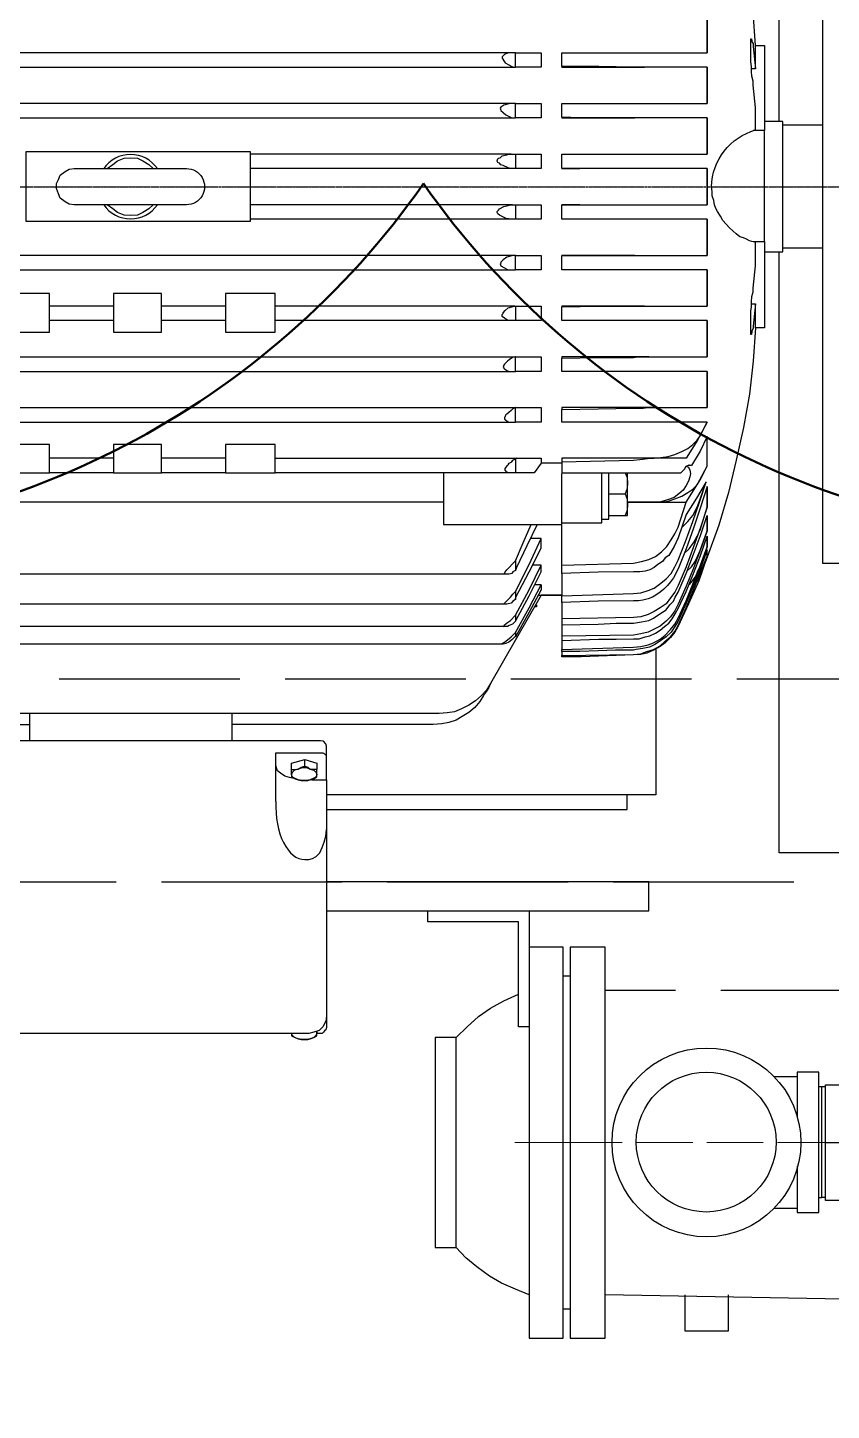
# Model space of a CAD drawing. Header units: millimetres. Extents: x -300 to 383236, y -195106 to -144646.
# Drawn here: x 24392 to 24744, y -175666 to -175060 of the extents above; entities that cross this region are included whole.
import ezdxf

# ---------------------------------------------------------------- set-up
doc = ezdxf.new("R2010")
doc.units = ezdxf.units.MM
doc.header["$LTSCALE"] = 60
doc.linetypes.add('CENTER2', pattern=[28.575, 19.05, -3.175, 3.175, -3.175])
doc.linetypes.add('PDF_IMPORT', pattern=[1, 0.8, -0.2])
doc.layers.add('C_REV', color=4, linetype='Continuous', lineweight=50)
doc.layers.add('EQUIPMENT', color=253, linetype='Continuous', lineweight=0)
doc.layers.add('CENTER', color=1, linetype='CENTER2')

# ---------------------------------------------------------------- blocks, each defined once
blk = doc.blocks.new('A$C44261593')
h = blk.add_hatch()
h.set_pattern_fill('ANSI31', color=253, scale=100)
h.set_pattern_definition([(45, (0, -50460), (-224.5064, 224.5064), [])])
edge = h.paths.add_edge_path()
edge.add_line((-58347.03, -14256), (-58347.03, -14056))
edge.add_line((-58347.03, -14056), (-57547.03, -14056))
edge.add_line((-57547.03, -14056), (-57547.03, -15056))
edge.add_line((-57547.03, -15056), (-60547.03, -15056))
edge.add_line((-60547.03, -15056), (-60547.03, -31056))
edge.add_line((-60547.03, -31056), (-57647.03, -31056))
edge.add_line((-57647.03, -31056), (-57647.03, -32268))
edge.add_line((-57647.03, -32268), (-43347.03, -32268))
edge.add_line((-43347.03, -32268), (-43347.03, -29256))
edge.add_line((-43347.03, -29256), (-34347.03, -29256))
edge.add_line((-34347.03, -29256), (-34347.03, -14206))
edge.add_line((-34347.03, -14206), (-33547.03, -14206))
edge.add_line((-33547.03, -14206), (-33547.03, -29256))
edge.add_line((-33547.03, -29256), (-30497.03, -29256))
edge.add_line((-30497.03, -29256), (-30497.03, -30056))
edge.add_line((-30497.03, -30056), (-30547.03, -30056))
edge.add_line((-30547.03, -30056), (-30547.03, -34906))
edge.add_line((-30547.03, -34906), (-30569.24, -34906))
edge.add_arc((-31589.72, -35133.69), 1045.58, 12.57767, 76.57873)
edge.add_line((-31347.03, -34116.66), (-31347.03, -30056))
edge.add_line((-31347.03, -30056), (-42547.03, -30056))
edge.add_line((-42547.03, -30056), (-42547.03, -34906))
edge.add_line((-42547.03, -34906), (-43347.03, -34906))
edge.add_line((-43347.03, -34906), (-43347.03, -33068))
edge.add_line((-43347.03, -33068), (-57647.03, -33068))
edge.add_line((-57647.03, -33068), (-57647.03, -34906))
edge.add_line((-57647.03, -34906), (-58447.03, -34906))
edge.add_line((-58447.03, -34906), (-58447.03, -31856))
edge.add_line((-58447.03, -31856), (-66197.03, -31856))
edge.add_line((-66197.03, -31856), (-66197.03, -31056))
edge.add_line((-66197.03, -31056), (-61347.03, -31056))
edge.add_line((-61347.03, -31056), (-61347.03, -14256))
edge.add_line((-61347.03, -14256), (-58347.03, -14256))

msp = doc.modelspace()

# ---------------------------------------------------------------- linework, layer by layer
at = {"layer": 'C_REV'}
msp.add_lwpolyline([(35365.28, -175128.33, -0.520567), (34765.28, -175128.33, -0.520567), (34165.28, -175128.33, -0.520567), (33565.28, -175128.33, -0.520567), (32965.28, -175128.33, -0.520567), (32365.28, -175128.33, -0.520567), (31765.28, -175128.33, -0.520567), (31165.28, -175128.33, -0.520567), (30565.28, -175128.33, -0.520567), (29965.28, -175128.33, -0.520567), (29365.28, -175128.33, -0.520567), (28765.28, -175128.33, -0.520567), (28165.28, -175128.33, -0.520567), (27565.28, -175128.33, -0.520567), (26965.28, -175128.33, -0.520567), (26365.28, -175128.33, -0.520567), (25765.28, -175128.33, -0.520567), (25165.28, -175128.33, -0.520567), (24565.28, -175128.33, -0.520567), (23965.28, -175128.33, -0.520567), (23365.28, -175128.33, -0.520567), (22765.28, -175128.33, -0.520567)], format="xyb", dxfattribs=at)
at = {"layer": 'CENTER', "color": 253, "ltscale": 0.001}
msp.add_line((23657.56, -175129.65), (27328.37, -175129.65), dxfattribs=at)
at = {"layer": 'EQUIPMENT', "color": 253, "lineweight": 25}
for points in [[(24721.18, -175101.08), (24721.18, -174837.55), (25025.98, -174837.55), (25025.98, -175042.87)], [(25008.51, -175113.78), (25008.51, -174964.55), (24740.23, -174964.55), (24740.23, -175294.75), (24978.09, -175294.75)], [(24710.86, -175067.74), (24709.8, -175053.19)], [(24710.86, -175078.06), (24710.86, -175074.89), (24710.86, -175072.5), (24710.86, -175070.12), (24710.86, -175069.06), (24710.86, -175068.01), (24710.86, -175067.74), (24714.83, -175067.74), (24714.83, -175068.01), (24714.83, -175069.06), (24714.83, -175070.92), (24714.83, -175073.03), (24714.83, -175076.21), (24714.83, -175079.65), (24714.83, -175083.88), (24714.83, -175088.64), (24714.83, -175093.67), (24714.83, -175099.49), (24714.83, -175105.05)], [(24274.82, -175077.27), (24605.29, -175077.27), (24605.55, -175077.27), (24605.55, -175070.92), (24603.7, -175070.92), (24602.11, -175071.18), (24600.79, -175071.71), (24599.73, -175072.77), (24599.73, -175073.3), (24600.26, -175073.83), (24600.26, -175074.09), (24601.06, -175075.41), (24602.64, -175076.21), (24603.97, -175077), (24605.29, -175077.27)], [(24603.7, -175070.92), (24276.41, -175070.92)], [(24605.55, -175070.92), (24611.64, -175070.92), (24616.93, -175070.92), (24616.93, -175077.27), (24611.64, -175077.27), (24605.55, -175077.27)], [(24625.93, -175077), (24625.93, -175077.27), (24662.17, -175077.27), (24659.79, -175077.27), (24657.41, -175077.27), (24642.07, -175077), (24625.93, -175077), (24625.93, -175070.92), (24657.41, -175070.92), (24660.59, -175070.92), (24663.76, -175070.92), (24666.14, -175070.92), (24669.05, -175070.92), (24671.7, -175070.92), (24673.55, -175070.92), (24675.4, -175070.92), (24676.99, -175070.92), (24680.43, -175070.92), (24683.61, -175070.92), (24686.78, -175070.92), (24689.69, -175070.92)], [(24689.69, -175077.27), (24686.78, -175077.27), (24683.61, -175077.27), (24680.43, -175077.27), (24676.99, -175077.27), (24675.67, -175077.27), (24674.08, -175077.27), (24672.49, -175077.27), (24670.91, -175077.27), (24668.79, -175077.27), (24666.94, -175077.27), (24664.56, -175077.27), (24662.17, -175077.27)], [(24275.35, -175099.49), (24605.02, -175099.49), (24605.55, -175099.49), (24605.55, -175093.14), (24603.7, -175093.14), (24602.11, -175093.41), (24600.53, -175093.94), (24599.2, -175094.73), (24598.94, -175095.26), (24599.2, -175096.05), (24599.2, -175096.32), (24600.26, -175097.11), (24601.32, -175098.17), (24603.44, -175099.23), (24603.97, -175099.49), (24605.02, -175099.49)], [(24603.7, -175093.14), (24276.41, -175093.14)], [(24605.55, -175093.14), (24611.64, -175093.14), (24616.93, -175093.14), (24616.93, -175099.49), (24611.64, -175099.49), (24605.55, -175099.49)], [(24625.93, -175099.23), (24625.93, -175099.49), (24657.94, -175099.49), (24657.41, -175099.49), (24649.47, -175099.49), (24641.54, -175099.49), (24633.86, -175099.49), (24625.93, -175099.23), (24625.93, -175093.14), (24657.41, -175093.14), (24660.59, -175093.14), (24663.76, -175093.14), (24666.14, -175093.14), (24669.05, -175093.14), (24671.17, -175093.14), (24673.55, -175093.14), (24675.4, -175093.14), (24676.99, -175093.14), (24680.43, -175093.14), (24683.61, -175093.14), (24686.78, -175093.14), (24689.69, -175093.14)], [(24689.69, -175099.49), (24686.78, -175099.49), (24683.61, -175099.49), (24680.43, -175099.49), (24676.99, -175099.49), (24675.4, -175099.49), (24673.55, -175099.49), (24671.7, -175099.49), (24669.05, -175099.49), (24666.41, -175099.49), (24663.76, -175099.49), (24660.85, -175099.49), (24657.94, -175099.49)], [(24714.83, -175158.23), (24722.76, -175158.23), (24722.76, -175157.96), (24722.76, -175156.64), (24722.76, -175155.05), (24722.76, -175152.67), (24722.76, -175149.5), (24722.76, -175146.32), (24722.76, -175142.62), (24722.76, -175138.39), (24722.76, -175134.15), (24722.76, -175129.65), (24722.76, -175125.16), (24722.76, -175120.66), (24722.76, -175116.69), (24722.76, -175112.72), (24722.76, -175109.28), (24722.76, -175106.37), (24722.76, -175104.25), (24722.76, -175102.4), (24722.76, -175101.34), (24722.76, -175101.08), (24714.83, -175101.08)], [(24740.23, -175102.67), (24722.76, -175102.67)], [(24709.8, -175153.73), (24714.83, -175153.73), (24714.83, -175105.05), (24709.8, -175105.05)], [(24603.7, -175115.37), (24489.4, -175115.37)], [(24605.55, -175115.37), (24611.64, -175115.37), (24616.93, -175115.37), (24616.93, -175121.72), (24611.64, -175121.72), (24605.55, -175121.72)], [(24625.93, -175121.72), (24625.93, -175115.37), (24657.41, -175115.37), (24660.59, -175115.37), (24663.23, -175115.37), (24666.14, -175115.37), (24669.05, -175115.37), (24671.17, -175115.37), (24673.55, -175115.37), (24675.4, -175115.37), (24676.99, -175115.37), (24680.43, -175115.37), (24683.61, -175115.37), (24686.78, -175115.37), (24689.69, -175115.37)], [(24426.69, -175121.72), (24429.08, -175119.86), (24431.19, -175118.28), (24434.1, -175117.22), (24437.01, -175116.95), (24439.92, -175117.22), (24442.31, -175118.28), (24444.95, -175119.86), (24446.8, -175121.72)], [(24604.23, -175121.72), (24489.4, -175121.72)], [(24689.69, -175121.72), (24685.99, -175121.72), (24681.49, -175121.72), (24676.99, -175121.72), (24675.4, -175121.72), (24673.55, -175121.72), (24671.17, -175121.72), (24669.05, -175121.72), (24666.14, -175121.72), (24663.23, -175121.72), (24660.59, -175121.72), (24657.41, -175121.72), (24633.86, -175121.72)], [(24633.86, -175137.59), (24657.41, -175137.59), (24660.59, -175137.59), (24663.23, -175137.59), (24666.14, -175137.59), (24669.05, -175137.59), (24671.17, -175137.59), (24673.55, -175137.59), (24675.4, -175137.59), (24676.99, -175137.59), (24681.49, -175137.59), (24685.99, -175137.59), (24689.69, -175137.59), (24689.69, -175129.65), (24689.69, -175121.72), (24689.69, -175129.65), (24689.69, -175137.59)], [(24446.8, -175137.59), (24444.95, -175139.44), (24442.31, -175141.03), (24439.92, -175142.09), (24437.01, -175142.35), (24434.1, -175142.09), (24431.19, -175141.03), (24429.08, -175139.44), (24426.69, -175137.59)], [(24604.23, -175137.59), (24489.4, -175137.59)], [(24605.55, -175137.59), (24611.64, -175137.59), (24616.93, -175137.59), (24616.93, -175143.94), (24611.64, -175143.94), (24605.55, -175143.94)], [(24633.86, -175137.59), (24625.93, -175137.59), (24633.86, -175137.59)], [(24689.69, -175143.94), (24689.69, -175151.88), (24689.69, -175159.82), (24689.69, -175151.88), (24689.69, -175143.94), (24686.78, -175143.94), (24683.61, -175143.94), (24680.43, -175143.94), (24676.99, -175143.94), (24675.4, -175143.94), (24673.55, -175143.94), (24671.17, -175143.94), (24669.05, -175143.94), (24666.14, -175143.94), (24663.23, -175143.94), (24660.59, -175143.94), (24657.41, -175143.94), (24625.93, -175143.94), (24625.93, -175137.59)], [(24603.7, -175143.94), (24489.4, -175143.94)], [(24714.83, -175153.73), (24714.83, -175159.82), (24714.83, -175165.37), (24714.83, -175170.66), (24714.83, -175175.43), (24714.83, -175179.4), (24714.83, -175182.84), (24714.83, -175186.01), (24714.83, -175188.39), (24714.83, -175189.98), (24714.83, -175191.3), (24714.83, -175191.57), (24710.86, -175191.57), (24710.86, -175191.3), (24710.86, -175190.24), (24710.86, -175188.66), (24710.86, -175186.8), (24710.86, -175184.16), (24710.86, -175180.98)], [(24983.64, -175421.75), (24721.18, -175421.75), (24721.18, -175158.23)], [(24740.23, -175156.64), (24722.76, -175156.64)], [(24605.02, -175159.82), (24275.35, -175159.82)], [(24276.41, -175166.17), (24603.7, -175166.17), (24605.55, -175166.17), (24605.55, -175159.82), (24605.02, -175159.82), (24603.44, -175160.08), (24601.85, -175160.61), (24600.26, -175161.67), (24599.2, -175162.73), (24599.2, -175162.99), (24598.94, -175163.52), (24599.2, -175164.31), (24600.53, -175165.11), (24602.11, -175165.9), (24603.7, -175166.17)], [(24605.55, -175159.82), (24611.64, -175159.82), (24616.93, -175159.82), (24616.93, -175166.17), (24611.64, -175166.17), (24605.55, -175166.17)], [(24689.69, -175166.17), (24686.78, -175166.17), (24683.61, -175166.17), (24680.43, -175166.17), (24676.99, -175166.17), (24675.4, -175166.17), (24673.55, -175166.17), (24671.17, -175166.17), (24669.05, -175166.17), (24666.14, -175166.17), (24663.76, -175166.17), (24660.59, -175166.17), (24657.41, -175166.17), (24625.93, -175166.17), (24625.93, -175159.82)], [(24657.94, -175159.82), (24661.12, -175159.82), (24664.03, -175159.82), (24666.41, -175159.82), (24669.32, -175159.82), (24671.7, -175159.82), (24673.55, -175159.82), (24675.4, -175159.82), (24676.99, -175159.82), (24680.43, -175159.82), (24683.61, -175159.82), (24686.78, -175159.82), (24689.69, -175159.82)], [(24662.17, -175182.04), (24664.56, -175182.04), (24666.94, -175182.04), (24669.05, -175182.04), (24670.91, -175182.04), (24672.49, -175182.04), (24674.08, -175182.04), (24675.67, -175182.04), (24676.99, -175182.04), (24680.43, -175182.04), (24683.61, -175182.04), (24686.78, -175182.04), (24689.69, -175182.04), (24689.69, -175174.1), (24689.69, -175166.17), (24689.69, -175174.1), (24689.69, -175182.04)], [(24429.34, -175182.04), (24401.29, -175182.04)], [(24478.55, -175182.04), (24450.51, -175182.04)], [(24605.29, -175182.04), (24500.25, -175182.04)], [(24605.55, -175182.04), (24611.64, -175182.04), (24616.93, -175182.04), (24616.93, -175188.39), (24611.64, -175188.39), (24605.55, -175188.39)], [(24689.69, -175188.39), (24686.78, -175188.39), (24683.61, -175188.39), (24680.43, -175188.39), (24676.99, -175188.39), (24675.4, -175188.39), (24673.55, -175188.39), (24671.7, -175188.39), (24669.05, -175188.39), (24666.14, -175188.39), (24663.76, -175188.39), (24660.59, -175188.39), (24657.41, -175188.39), (24625.93, -175188.39), (24625.93, -175182.31)], [(24429.34, -175188.39), (24401.29, -175188.39)], [(24478.55, -175188.39), (24450.51, -175188.39)], [(24603.7, -175188.39), (24500.25, -175188.39)], [(24664.03, -175204.27), (24666.14, -175204.27), (24667.99, -175204.27), (24670.11, -175204.27), (24671.7, -175204.27), (24673.29, -175204.27), (24674.87, -175204.27), (24675.67, -175204.27), (24676.99, -175204.27), (24680.43, -175204.27), (24683.61, -175204.27), (24686.78, -175204.27), (24689.69, -175204.27), (24689.69, -175196.33), (24689.69, -175188.39), (24689.69, -175196.33), (24689.69, -175204.27)], [(24710.86, -175191.57), (24709.8, -175206.12), (24708.21, -175220.67), (24705.57, -175235.22), (24702.39, -175249.51), (24698.95, -175263.8), (24694.72, -175278.09), (24689.69, -175292.11), (24686.52, -175300.31), (24685.99, -175302.43)], [(24274.29, -175204.27), (24605.82, -175204.27), (24605.55, -175204.27)], [(24276.68, -175210.62), (24603.44, -175210.62), (24605.55, -175210.62), (24605.55, -175204.27), (24604.23, -175204.53), (24602.91, -175205.59), (24602.11, -175206.12), (24601.06, -175207.18), (24600.79, -175207.44), (24600.53, -175207.97), (24600.26, -175208.76), (24600.53, -175209.29), (24600.79, -175209.56), (24602.11, -175210.35), (24603.44, -175210.62)], [(24605.82, -175204.27), (24611.64, -175204.27), (24616.93, -175204.27), (24616.93, -175210.62), (24611.64, -175210.62), (24605.55, -175210.62)], [(24689.69, -175210.62), (24686.78, -175210.62), (24683.61, -175210.62), (24680.43, -175210.62), (24676.99, -175210.62), (24675.4, -175210.62), (24673.55, -175210.62), (24671.7, -175210.62), (24669.05, -175210.62), (24666.41, -175210.62), (24663.76, -175210.62), (24660.59, -175210.62), (24657.41, -175210.62), (24625.93, -175210.62), (24625.93, -175204.8)], [(24665.61, -175226.49), (24667.47, -175226.49), (24669.05, -175226.49), (24670.91, -175226.49), (24672.23, -175226.49), (24673.55, -175226.49), (24674.87, -175226.49), (24676.99, -175226.49), (24680.43, -175226.49), (24683.61, -175226.49), (24686.78, -175226.49), (24689.69, -175226.49), (24689.69, -175218.55), (24689.69, -175210.62), (24689.69, -175218.55), (24689.69, -175226.49)], [(24274.03, -175226.49), (24605.82, -175226.49), (24605.55, -175226.49)], [(24276.94, -175232.84), (24603.44, -175232.84), (24604.49, -175232.84), (24605.55, -175232.84), (24605.55, -175226.49), (24604.49, -175227.02), (24603.7, -175227.81), (24602.64, -175228.61), (24601.85, -175229.4), (24601.32, -175229.67), (24601.06, -175230.2), (24600.79, -175230.99), (24600.79, -175231.52), (24601.06, -175231.78), (24602.11, -175232.58), (24603.44, -175232.84)], [(24605.82, -175226.49), (24611.64, -175226.49), (24616.93, -175226.49), (24616.93, -175232.84), (24611.64, -175232.84), (24605.55, -175232.84)], [(24689.69, -175232.84), (24686.78, -175232.84), (24683.61, -175232.84), (24680.43, -175232.84), (24676.99, -175232.84), (24675.4, -175232.84), (24673.82, -175232.84), (24671.7, -175232.84), (24669.32, -175232.84), (24666.41, -175232.84), (24663.76, -175232.84), (24660.85, -175232.84), (24657.41, -175232.84), (24625.93, -175232.84), (24625.93, -175227.29)], [(24665.88, -175248.72), (24669.32, -175248.45), (24672.49, -175247.92), (24675.4, -175247.13), (24678.58, -175245.81), (24681.22, -175244.48), (24683.34, -175242.63), (24685.19, -175240.78), (24686.52, -175238.93), (24689.69, -175232.84), (24685.46, -175240.78), (24680.43, -175248.72), (24676.99, -175248.72), (24675.14, -175248.72), (24672.76, -175248.72), (24670.11, -175248.72), (24668.52, -175248.72), (24666.41, -175248.72)], [(24429.34, -175255.07), (24401.29, -175255.07), (24401.29, -175242.63), (24380.13, -175242.63), (24380.13, -175255.07), (24401.29, -175255.07)], [(24478.55, -175255.07), (24450.51, -175255.07), (24450.51, -175242.63), (24429.34, -175242.63), (24429.34, -175255.07), (24450.51, -175255.07)], [(24602.91, -175255.07), (24500.25, -175255.07), (24500.25, -175242.63), (24478.55, -175242.63), (24478.55, -175255.07), (24500.25, -175255.07)], [(24680.43, -175252.16), (24681.49, -175252.69), (24682.02, -175254.01), (24682.28, -175255.33), (24682.02, -175256.92), (24681.49, -175258.77), (24680.43, -175260.62), (24679.11, -175262.74), (24677.26, -175264.33), (24675.14, -175265.91), (24672.23, -175266.97), (24669.32, -175267.77), (24665.88, -175268.03), (24669.32, -175268.03), (24672.49, -175267.5), (24675.4, -175266.44), (24678.58, -175265.39), (24681.22, -175263.8), (24683.34, -175262.21), (24685.19, -175260.36), (24686.52, -175258.24), (24689.69, -175252.16), (24689.69, -175245.81), (24689.69, -175239.19)], [(24665.88, -175268.03), (24680.43, -175268.03), (24685.46, -175260.09), (24689.69, -175252.16), (24689.69, -175245.81), (24689.69, -175239.19), (24686.52, -175245.54), (24682.81, -175251.89)], [(24429.34, -175248.72), (24401.29, -175248.72)], [(24478.55, -175248.72), (24450.51, -175248.72)], [(24500.25, -175248.72), (24606.08, -175248.72), (24605.55, -175248.98)], [(24606.08, -175248.72), (24611.9, -175248.72), (24616.93, -175248.72), (24616.93, -175250.83)], [(24625.93, -175250.3), (24657.41, -175249.51), (24660.06, -175249.25), (24662.44, -175248.98), (24664.56, -175248.72), (24666.41, -175248.72), (24625.93, -175248.72), (24625.93, -175249.25), (24625.93, -175250.3), (24625.93, -175255.07), (24657.41, -175255.07), (24660.85, -175255.07), (24664.03, -175255.07), (24666.94, -175255.07), (24669.58, -175255.07), (24671.96, -175255.07), (24673.82, -175255.07), (24675.67, -175255.07), (24676.99, -175255.07), (24678.05, -175255.07), (24679.64, -175253.48), (24680.43, -175252.16), (24681.75, -175251.63), (24682.81, -175251.89), (24681.49, -175251.89)], [(24574.07, -175255.07), (24574.07, -175256.39), (24574.07, -175258.77), (24574.07, -175261.42), (24574.07, -175264.33), (24574.07, -175267.5), (24574.07, -175270.15), (24574.07, -175272.79), (24574.07, -175274.91), (24574.07, -175276.5), (24574.07, -175277.56), (24574.07, -175277.82), (24625.93, -175277.82)], [(24625.93, -175250.83), (24616.93, -175250.83), (24613.76, -175255.07), (24609.79, -175255.07), (24605.55, -175255.07)], [(24625.93, -175277.03), (24643.39, -175277.03), (24643.39, -175276.5), (24643.39, -175275.7), (24643.39, -175274.12), (24643.39, -175271.74), (24643.39, -175269.09), (24643.39, -175266.18), (24643.39, -175263.27), (24643.39, -175260.36), (24643.39, -175257.45), (24643.39, -175255.33), (24643.39, -175255.07)], [(24625.93, -175295.55), (24625.93, -175277.82), (24625.93, -175277.56), (24625.93, -175276.5), (24625.93, -175274.91), (24625.93, -175272.79), (24625.93, -175270.15), (24625.93, -175267.5), (24625.93, -175264.33), (24625.93, -175261.42), (24625.93, -175258.77), (24625.93, -175256.39), (24625.93, -175255.33)], [(24643.39, -175275.44), (24646.56, -175275.44), (24646.56, -175274.91), (24646.56, -175274.12), (24646.56, -175272.26), (24646.56, -175269.88), (24646.56, -175267.5), (24646.56, -175264.59), (24646.56, -175261.68), (24646.56, -175259.04), (24646.56, -175256.92), (24646.56, -175255.07)], [(24646.56, -175273.85), (24653.71, -175273.85), (24654.5, -175273.85), (24654.77, -175273.85), (24654.77, -175273.32), (24654.77, -175272.53), (24654.77, -175270.94), (24654.77, -175269.09), (24654.77, -175266.71), (24654.77, -175264.33), (24654.77, -175261.68), (24654.77, -175259.56), (24654.77, -175257.45), (24654.77, -175255.86), (24654.77, -175255.07)], [(24653.71, -175255.07), (24654.5, -175257.18), (24654.77, -175259.56), (24654.5, -175261.95), (24653.71, -175264.33), (24654.5, -175266.71), (24654.77, -175269.09), (24654.5, -175271.47), (24653.71, -175273.85)], [(24678.58, -175279.14), (24681.22, -175276.5), (24683.34, -175273.85), (24685.19, -175270.15), (24686.52, -175266.71), (24689.16, -175259.04), (24684.93, -175266.18), (24680.43, -175273.32), (24676.99, -175283.64), (24675.14, -175287.35), (24672.76, -175291.31), (24671.17, -175292.37), (24670.11, -175293.96), (24667.99, -175295.28), (24666.41, -175296.61), (24664.56, -175297.66), (24662.44, -175298.19), (24660.06, -175298.46), (24657.41, -175298.46), (24641.8, -175298.72), (24625.93, -175299.25), (24625.93, -175295.55), (24657.41, -175294.75), (24660.85, -175293.96), (24664.03, -175293.17), (24666.94, -175291.84), (24669.58, -175289.73), (24671.96, -175287.35), (24673.82, -175284.44), (24675.4, -175281.79), (24676.99, -175278.88), (24680.43, -175268.03)], [(24689.69, -175261.15), (24686.78, -175270.15), (24683.61, -175279.41), (24680.43, -175288.4), (24676.99, -175297.14), (24674.87, -175301.1), (24673.55, -175302.96), (24672.23, -175304.54), (24670.64, -175306.13), (24669.05, -175307.45), (24667.2, -175308.78), (24665.61, -175309.57), (24663.76, -175310.36), (24661.38, -175310.89), (24659.53, -175311.16), (24657.41, -175311.16), (24641.8, -175311.42), (24625.93, -175311.95), (24625.93, -175309.04), (24657.41, -175307.98), (24660.59, -175307.72), (24663.76, -175306.66), (24666.41, -175305.6), (24669.32, -175303.49), (24671.7, -175301.63), (24673.82, -175299.25), (24675.4, -175296.34), (24676.99, -175293.43), (24680.17, -175285.23), (24683.34, -175276.5), (24686.25, -175268.03), (24689.16, -175259.04)], [(24679.64, -175290.26), (24681.75, -175288.4), (24683.61, -175285.76), (24685.19, -175282.85), (24686.52, -175280.2), (24689.69, -175270.15), (24689.69, -175265.91), (24689.69, -175261.15), (24689.69, -175265.91), (24689.69, -175270.15), (24686.78, -175279.14), (24683.61, -175287.61), (24680.43, -175296.34), (24676.99, -175304.54), (24675.4, -175307.45), (24673.55, -175309.84), (24671.7, -175312.48), (24669.05, -175314.33), (24666.41, -175315.92), (24663.76, -175317.24), (24660.59, -175318.3), (24657.41, -175318.57), (24625.93, -175319.1), (24625.93, -175321.74), (24641.8, -175321.48), (24649.74, -175320.95), (24657.41, -175320.95), (24660.85, -175320.42), (24664.03, -175319.89), (24666.14, -175318.83), (24667.99, -175317.51), (24670.11, -175316.19), (24671.7, -175315.13), (24673.29, -175313.01), (24674.87, -175311.42), (24675.67, -175309.57), (24676.99, -175307.45), (24680.43, -175299.25), (24683.61, -175290.79), (24686.78, -175282.58), (24689.69, -175273.85)], [(24574.07, -175268.03), (24305.78, -175268.03)], [(24646.56, -175264.33), (24653.71, -175264.33)], [(24665.88, -175268.03), (24654.77, -175268.03), (24665.88, -175268.03)], [(24680.69, -175298.19), (24682.81, -175296.34), (24684.4, -175293.96), (24685.46, -175291.84), (24686.52, -175289.2), (24689.69, -175280.47), (24689.69, -175277.29), (24689.69, -175273.85), (24689.69, -175277.29), (24689.69, -175280.47), (24686.78, -175288.67), (24683.61, -175296.87), (24680.43, -175304.81), (24676.99, -175312.75), (24675.4, -175315.66), (24673.55, -175318.3), (24671.7, -175320.15), (24669.05, -175322.27), (24666.14, -175323.86), (24663.76, -175324.92), (24660.59, -175325.71), (24657.41, -175326.24), (24625.93, -175326.77), (24625.93, -175328.62), (24642.07, -175328.09), (24649.74, -175328.09), (24657.41, -175327.83), (24659.79, -175327.83), (24662.44, -175327.03), (24664.56, -175326.5), (24666.94, -175325.45), (24669.05, -175324.12), (24670.91, -175322.54), (24672.76, -175320.95), (24674.34, -175319.1), (24675.67, -175316.98), (24676.99, -175314.6), (24680.43, -175307.19), (24683.61, -175299.25), (24686.78, -175291.31), (24689.69, -175282.85)], [(24615.08, -175277.82), (24610.58, -175287.08), (24606.08, -175296.61), (24605.55, -175297.93), (24604.49, -175298.46), (24603.97, -175299.25), (24602.91, -175299.52), (24602.38, -175299.52), (24602.11, -175299.52), (24278.26, -175299.52), (24278, -175299.52), (24277.21, -175299.52), (24276.41, -175299.25), (24275.35, -175298.72), (24274.82, -175297.93), (24274.82, -175293.7), (24270.86, -175285.76)], [(24605.55, -175293.7), (24608.99, -175285.76), (24612.43, -175277.82)], [(24605.55, -175310.63), (24605.82, -175309.57), (24611.64, -175298.46), (24616.93, -175288.14), (24616.93, -175283.91)], [(24605.55, -175307.19), (24611.64, -175295.28), (24616.93, -175283.91), (24612.17, -175283.91)], [(24689.69, -175291.84), (24689.69, -175292.11), (24689.69, -175291.84), (24685.99, -175302.43), (24681.49, -175312.48), (24676.99, -175322.27), (24675.4, -175324.92), (24673.55, -175327.3), (24671.17, -175329.68), (24669.05, -175331.27), (24666.14, -175332.85), (24663.23, -175334.18), (24660.59, -175334.71), (24657.41, -175334.97), (24634.39, -175335.76), (24625.93, -175335.76), (24625.93, -175335.24), (24657.41, -175334.71), (24660.59, -175334.44), (24663.23, -175333.38), (24666.14, -175332.59), (24669.05, -175331), (24671.17, -175328.89), (24673.55, -175327.03), (24675.4, -175324.65), (24676.99, -175322.01), (24680.43, -175314.33), (24683.61, -175306.4), (24686.78, -175298.72), (24689.69, -175291.58), (24689.69, -175290.52), (24689.69, -175288.93), (24686.78, -175296.87), (24683.61, -175304.54), (24680.43, -175312.22), (24676.99, -175320.15), (24675.4, -175322.54), (24673.82, -175324.92), (24671.7, -175327.03), (24669.32, -175328.62), (24666.94, -175330.21), (24664.29, -175331.53), (24661.38, -175332.06), (24658.47, -175332.59), (24657.41, -175332.85), (24649.47, -175332.85), (24641.8, -175333.12), (24633.86, -175333.38), (24625.93, -175333.38), (24625.93, -175332.59), (24657.41, -175331.53), (24660.59, -175331.27), (24663.76, -175330.47), (24666.14, -175329.68), (24669.05, -175328.09), (24671.17, -175326.24), (24673.55, -175323.86), (24675.4, -175321.48), (24676.99, -175318.83), (24680.43, -175311.16), (24683.61, -175303.22), (24686.78, -175295.55), (24689.69, -175287.61), (24689.69, -175285.49), (24689.69, -175282.85), (24689.69, -175285.49), (24689.69, -175287.61), (24686.52, -175296.34), (24685.46, -175298.19), (24684.66, -175300.31), (24683.08, -175302.43), (24681.75, -175304.01)], [(24683.34, -175305.07), (24685.19, -175302.69), (24686.52, -175299.78), (24689.69, -175291.58), (24689.69, -175290.52), (24689.69, -175288.93)], [(24602.11, -175299.52), (24601.06, -175299.52), (24600.79, -175299.25), (24601.06, -175298.46), (24601.85, -175297.66), (24602.91, -175296.61), (24604.23, -175295.02), (24605.55, -175293.7), (24605.55, -175297.93)], [(24605.55, -175320.15), (24605.82, -175319.89), (24611.64, -175309.04), (24616.93, -175298.46), (24616.93, -175295.55)], [(24605.55, -175317.51), (24611.64, -175306.4), (24616.93, -175295.55), (24613.23, -175295.55)], [(24616.93, -175304.28), (24616.93, -175306.4), (24611.64, -175316.19), (24605.55, -175327.03)], [(24605.55, -175325.18), (24611.64, -175314.33), (24616.93, -175304.28), (24614.02, -175304.28)], [(24625.93, -175299.25), (24625.93, -175309.04)], [(24601.32, -175312.75), (24601.06, -175312.75), (24600.79, -175312.48), (24600.79, -175312.22), (24601.06, -175311.95), (24602.11, -175310.89), (24603.44, -175309.57), (24604.49, -175308.25), (24605.55, -175307.19), (24605.55, -175310.63), (24604.49, -175311.42), (24603.7, -175312.22), (24602.38, -175312.48), (24601.85, -175312.75), (24601.32, -175312.75), (24278.53, -175312.75)], [(24615.61, -175308.78), (24616.93, -175308.78), (24625.93, -175308.78), (24616.93, -175308.78), (24594.71, -175347.41), (24593.91, -175349.26), (24592.85, -175350.85), (24592.32, -175351.9), (24591.79, -175352.43), (24591.53, -175352.7), (24589.94, -175355.34), (24587.83, -175357.99), (24585.18, -175360.11), (24582.27, -175361.96), (24579.62, -175363.55), (24576.45, -175364.6), (24573.27, -175365.13), (24569.57, -175365.4), (24481.46, -175365.4)], [(24614.81, -175313.01), (24614.81, -175313.8), (24614.02, -175313.8)], [(24625.93, -175311.95), (24625.93, -175319.1)], [(24600.26, -175330.21), (24599.73, -175330.21), (24599.73, -175329.94), (24600.26, -175329.68), (24600.79, -175329.41), (24602.11, -175328.36), (24603.7, -175327.03), (24605.55, -175325.18), (24605.55, -175327.03), (24605.29, -175327.03), (24603.97, -175328.36), (24602.64, -175329.41), (24601.32, -175329.94), (24600.26, -175330.21), (24280.12, -175330.21), (24279.85, -175330.21), (24278.79, -175329.94), (24277.47, -175329.41), (24275.88, -175328.36), (24274.82, -175327.03), (24274.82, -175325.18), (24270.86, -175318.57)], [(24600.79, -175322.54), (24600.53, -175322.54), (24600.26, -175322.54), (24600.53, -175322.27), (24600.79, -175321.74), (24602.11, -175320.68), (24603.44, -175319.89), (24605.55, -175317.51), (24605.55, -175320.15), (24604.23, -175321.48), (24602.91, -175322.01), (24602.11, -175322.54), (24601.06, -175322.54), (24600.79, -175322.54), (24279.06, -175322.54)], [(24625.93, -175321.74), (24625.93, -175326.77)], [(24625.93, -175328.62), (24625.93, -175332.59)], [(24667.2, -175332.59), (24667.2, -175396.35), (24522.74, -175396.35)], [(24625.93, -175333.38), (24625.93, -175335.24)], [(24594.71, -175347.41), (24592.85, -175350.32), (24590.74, -175352.7), (24588.09, -175355.08), (24585.18, -175356.93), (24582.01, -175358.52), (24578.83, -175359.84), (24575.66, -175360.37), (24572.22, -175360.64), (24308.16, -175360.64)], [(24481.46, -175372.54), (24481.46, -175360.64), (24392.56, -175360.64), (24392.56, -175372.54)], [(24310.28, -175365.4), (24392.56, -175365.4)], [(24522.74, -175389.74), (24522.74, -175379.16), (24522.74, -175377.57), (24522.74, -175376.25), (24522.74, -175375.45), (24522.74, -175374.92), (24522.47, -175373.86), (24521.42, -175372.81), (24520.09, -175372.54), (24353.67, -175372.54), (24352.61, -175372.81), (24351.55, -175373.86), (24351.29, -175374.92), (24351.29, -175375.45), (24351.29, -175376.25), (24351.29, -175377.57), (24351.29, -175379.16)], [(24500.51, -175399.26), (24500.51, -175380.21), (24500.51, -175377.83), (24520.09, -175377.83), (24521.15, -175377.83), (24521.68, -175378.1), (24522.47, -175378.89), (24522.74, -175379.16)], [(24507.39, -175385.24), (24507.39, -175382.33), (24513.21, -175380.74)], [(24513.21, -175383.65), (24513.21, -175380.74), (24518.51, -175382.33), (24518.51, -175385.24)], [(24508.98, -175389.21), (24506.6, -175388.68), (24504.48, -175388.15), (24502.63, -175386.83), (24501.31, -175385.77), (24500.78, -175384.45), (24500.51, -175383.39)], [(24516.39, -175389.74), (24522.74, -175389.74), (24522.74, -175411.44)], [(24522.74, -175402.7), (24654.5, -175402.7), (24654.5, -175396.35)], [(24513.21, -175424.66), (24515.07, -175424.66), (24516.65, -175424.14), (24518.24, -175423.34), (24519.83, -175421.75), (24520.89, -175419.37), (24521.68, -175416.99), (24522.47, -175414.35), (24522.74, -175411.44), (24522.74, -175437.36), (24522.74, -175443.71), (24522.74, -175450.06), (24522.74, -175455.89), (24522.74, -175461.71), (24522.74, -175467), (24522.74, -175472.29), (24522.74, -175477.05), (24522.74, -175481.02), (24522.74, -175484.46), (24522.74, -175487.64), (24522.74, -175490.28), (24522.74, -175491.87), (24522.74, -175492.93), (24522.74, -175493.19), (24522.74, -175498.22), (24522.47, -175499.28), (24521.94, -175499.81), (24521.42, -175500.34), (24520.89, -175500.86), (24520.09, -175500.86), (24518.51, -175500.86)], [(24522.74, -175447.15), (24664.03, -175447.15), (24664.03, -175434.45), (24522.74, -175434.45)], [(24611.64, -175497.95), (24606.88, -175497.95), (24606.88, -175451.92), (24567.19, -175451.92), (24567.19, -175447.15)], [(24611.64, -175447.15), (24611.64, -175480.23), (24611.64, -175485.25), (24611.64, -175490.55), (24611.64, -175496.63), (24611.64, -175503.25), (24611.64, -175510.39), (24611.64, -175517.53), (24611.64, -175524.94), (24611.64, -175532.88), (24611.64, -175540.55), (24611.64, -175548.49), (24611.64, -175556.43), (24611.64, -175564.36), (24611.64, -175571.77), (24611.64, -175579.45), (24611.64, -175586.85), (24611.64, -175593.73), (24611.64, -175600.08), (24611.64, -175606.17), (24611.64, -175611.99), (24611.64, -175617.02), (24611.64, -175621.51), (24611.64, -175625.22), (24611.64, -175628.66), (24611.64, -175631.04), (24611.64, -175632.89), (24611.64, -175634.21), (24611.64, -175634.48), (24626.46, -175634.48), (24626.46, -175634.21), (24626.46, -175632.89), (24626.46, -175631.3), (24626.46, -175628.66), (24626.46, -175625.48), (24626.46, -175621.51), (24626.46, -175617.02), (24626.46, -175611.99), (24626.46, -175606.43), (24626.46, -175600.35), (24626.46, -175593.73), (24626.46, -175586.85), (24626.46, -175579.45), (24626.46, -175572.3), (24626.46, -175564.36), (24626.46, -175556.69), (24626.46, -175548.75), (24626.46, -175540.82), (24626.46, -175532.88), (24626.46, -175525.21), (24626.46, -175517.53), (24626.46, -175510.39), (24626.46, -175503.51), (24626.46, -175496.9), (24626.46, -175490.81), (24626.46, -175485.25), (24626.46, -175480.23), (24626.46, -175475.73), (24626.46, -175471.76), (24626.46, -175468.59), (24626.46, -175466.2), (24626.46, -175464.35), (24626.46, -175463.29), (24626.46, -175463.03), (24611.64, -175463.03)], [(24629.63, -175475.73), (24626.46, -175475.73)], [(24579.62, -175502.72), (24584.39, -175497.95), (24589.41, -175493.46), (24594.71, -175489.75), (24600.53, -175486.58), (24606.88, -175483.67)], [(24522.74, -175493.19), (24522.47, -175495.57), (24521.15, -175497.95), (24519.56, -175499.54), (24517.18, -175500.34), (24515.07, -175500.86), (24358.96, -175500.86)], [(24518.51, -175500.07), (24518.51, -175500.86), (24518.24, -175501.66), (24517.18, -175502.72), (24515.59, -175503.25), (24514.01, -175503.51), (24512.16, -175503.51), (24510.3, -175503.25), (24508.72, -175502.72), (24507.66, -175501.66), (24507.39, -175500.86), (24507.39, -175501.39), (24507.39, -175501.92), (24508.98, -175502.72), (24510.3, -175503.25), (24511.63, -175503.51), (24513.21, -175503.51), (24514.54, -175503.51), (24515.59, -175503.25), (24517.18, -175502.72), (24518.51, -175501.92), (24518.51, -175501.39), (24518.51, -175500.86), (24518.51, -175499.81)], [(24729.11, -175519.91), (24718.79, -175519.91)], [(24729.11, -175559.07), (24729.11, -175563.57), (24729.11, -175567.54), (24729.11, -175570.98), (24729.11, -175574.15), (24729.11, -175576.27), (24729.11, -175578.12), (24729.11, -175579.18), (24729.11, -175579.45), (24738.64, -175579.45), (24738.64, -175579.18), (24738.64, -175577.86), (24738.64, -175576.01), (24738.64, -175573.36), (24738.64, -175570.71), (24738.64, -175566.75), (24738.64, -175562.78), (24738.64, -175558.28), (24738.64, -175553.52), (24738.64, -175548.75), (24738.64, -175543.99), (24738.64, -175539.23), (24738.64, -175534.73), (24738.64, -175530.5), (24738.64, -175526.79), (24738.64, -175523.62), (24738.64, -175520.97), (24738.64, -175519.12), (24738.64, -175518.33), (24738.64, -175517.8), (24729.11, -175517.8), (24729.11, -175518.33), (24729.11, -175519.12), (24729.11, -175520.97), (24729.11, -175523.35), (24729.11, -175526.26), (24729.11, -175529.7), (24729.11, -175533.67), (24729.11, -175537.91)], [(24738.64, -175524.15), (24739.96, -175524.15)], [(24741.55, -175572.83), (24739.96, -175572.83), (24739.96, -175572.57), (24739.96, -175571.51), (24739.96, -175569.66), (24739.96, -175567.01), (24739.96, -175564.36), (24739.96, -175560.66), (24739.96, -175556.96), (24739.96, -175552.72), (24739.96, -175548.75), (24739.96, -175544.52), (24739.96, -175540.55), (24739.96, -175536.58), (24739.96, -175533.14), (24739.96, -175529.97), (24739.96, -175527.85), (24739.96, -175525.74), (24739.96, -175524.68), (24739.96, -175524.15), (24741.55, -175524.15)], [(24741.55, -175548.75), (24748.96, -175548.75), (24748.96, -175574.15), (24741.55, -175574.15), (24741.55, -175548.75), (24741.55, -175523.35), (24748.96, -175523.35), (24748.96, -175548.75)], [(24738.64, -175572.83), (24739.96, -175572.83)], [(24729.11, -175577.59), (24718.79, -175577.59)], [(24611.64, -175615.43), (24605.55, -175613.05), (24599.47, -175610.4), (24594.18, -175607.23), (24588.62, -175603.26), (24583.86, -175599.29), (24579.62, -175594.79)], [(24679.9, -175615.43), (24679.9, -175631.3), (24680.17, -175631.3), (24681.22, -175631.3), (24682.28, -175631.3), (24684.66, -175631.3), (24686.78, -175631.3), (24689.43, -175631.3), (24691.54, -175631.3), (24694.19, -175631.3), (24696.04, -175631.3), (24697.63, -175631.3), (24698.69, -175631.3), (24698.95, -175631.3), (24698.95, -175615.43)], [(24629.63, -175621.78), (24626.46, -175621.78)]]:
    msp.add_lwpolyline(points, dxfattribs=at)
for points in [[(24689.69, -175055.04), (24689.69, -175062.98), (24689.69, -175070.92), (24689.69, -175062.98)], [(24689.69, -175077.27), (24689.69, -175085.2), (24689.69, -175093.14), (24689.69, -175085.2)], [(24689.69, -175099.49), (24689.69, -175107.43), (24689.69, -175115.37), (24689.69, -175107.43)], [(24390.98, -175114.31), (24390.98, -175124.63), (24390.98, -175134.68), (24390.98, -175144.74), (24489.4, -175144.74), (24489.4, -175134.68), (24489.4, -175124.63), (24489.4, -175114.31)], [(24597.62, -175118.54), (24597.62, -175118.28), (24597.88, -175117.48), (24598.14, -175117.22), (24598.94, -175116.95), (24599.73, -175116.16), (24601.85, -175115.63), (24602.64, -175115.37), (24603.7, -175115.37), (24605.55, -175115.37), (24605.55, -175121.72), (24604.23, -175121.72), (24603.44, -175121.72), (24602.38, -175121.45), (24600.26, -175120.39), (24599.2, -175120.13), (24598.67, -175119.34), (24597.88, -175119.07)], [(24633.86, -175121.72), (24625.93, -175121.72)], [(24597.62, -175140.77), (24597.62, -175140.5), (24598.14, -175139.97), (24598.67, -175139.44), (24600.53, -175138.39), (24602.38, -175137.86), (24603.44, -175137.59), (24604.23, -175137.59), (24605.55, -175137.59), (24605.55, -175143.94), (24603.7, -175143.94), (24602.64, -175143.68), (24601.85, -175143.68), (24599.47, -175142.62), (24598.67, -175142.09), (24597.88, -175141.56), (24597.62, -175141.03)], [(24625.93, -175159.82), (24633.86, -175159.82), (24641.8, -175159.82), (24649.47, -175159.82), (24657.41, -175159.82), (24657.94, -175159.82)], [(24401.29, -175176.49), (24380.13, -175176.49), (24380.13, -175193.42), (24401.29, -175193.42)], [(24450.51, -175176.49), (24429.34, -175176.49), (24429.34, -175193.42), (24450.51, -175193.42)], [(24500.25, -175176.49), (24478.55, -175176.49), (24478.55, -175193.42), (24500.25, -175193.42)], [(24600.26, -175185.22), (24600.26, -175184.95), (24601.06, -175183.89), (24602.38, -175182.84), (24603.97, -175182.31), (24605.29, -175182.04), (24605.55, -175182.04), (24605.55, -175188.39), (24603.7, -175188.39), (24602.11, -175188.13), (24600.79, -175187.33), (24599.73, -175186.54), (24599.73, -175185.75)], [(24625.93, -175182.31), (24642.07, -175182.04), (24657.41, -175182.04), (24659.79, -175182.04), (24662.17, -175182.04), (24625.93, -175182.04)], [(24625.93, -175204.8), (24641.8, -175204.53), (24649.74, -175204.53), (24657.41, -175204.53), (24659.26, -175204.27), (24661.12, -175204.27), (24664.03, -175204.27), (24625.93, -175204.27)], [(24625.93, -175227.29), (24641.8, -175227.02), (24657.41, -175226.76), (24659.79, -175226.76), (24661.64, -175226.76), (24663.76, -175226.49), (24665.61, -175226.49), (24625.93, -175226.49), (24625.93, -175226.76)], [(24602.11, -175251.89), (24602.38, -175251.63), (24602.91, -175250.83), (24603.97, -175250.3), (24604.49, -175249.51), (24605.55, -175248.98), (24605.55, -175255.07), (24604.23, -175255.07), (24602.91, -175255.07), (24601.85, -175254.8), (24601.06, -175254.01), (24601.06, -175253.74), (24601.06, -175253.21)], [(24507.39, -175385.24), (24508.98, -175385.24), (24510.3, -175384.98), (24511.63, -175384.18), (24513.21, -175383.65), (24514.54, -175384.18), (24515.59, -175384.98), (24514.01, -175384.45), (24512.16, -175384.45), (24510.3, -175384.98), (24508.72, -175385.51), (24507.66, -175386.56), (24507.39, -175387.36), (24507.39, -175388.15), (24507.39, -175388.42), (24508.98, -175389.21), (24510.3, -175389.74), (24508.72, -175388.95), (24507.66, -175388.42), (24507.39, -175387.36), (24507.39, -175386.56)], [(24515.59, -175384.98), (24517.18, -175385.51), (24518.24, -175386.56), (24518.51, -175387.36), (24518.24, -175388.42), (24517.18, -175388.95), (24515.59, -175389.74), (24514.01, -175390), (24512.16, -175390), (24510.3, -175389.74), (24511.63, -175390), (24513.21, -175390), (24514.54, -175390), (24515.59, -175389.74), (24517.18, -175389.21), (24518.51, -175388.42), (24518.51, -175388.15), (24518.51, -175387.36), (24518.51, -175386.56), (24518.51, -175385.24), (24517.18, -175385.24)], [(24629.63, -175463.03), (24629.63, -175463.29), (24629.63, -175464.35), (24629.63, -175466.2), (24629.63, -175468.59), (24629.63, -175471.76), (24629.63, -175475.73), (24629.63, -175480.23), (24629.63, -175485.25), (24629.63, -175490.81), (24629.63, -175496.9), (24629.63, -175503.51), (24629.63, -175510.39), (24629.63, -175517.53), (24629.63, -175525.21), (24629.63, -175532.88), (24629.63, -175540.82), (24629.63, -175548.75), (24629.63, -175556.69), (24629.63, -175564.36), (24629.63, -175572.3), (24629.63, -175579.45), (24629.63, -175586.85), (24629.63, -175593.73), (24629.63, -175600.35), (24629.63, -175606.43), (24629.63, -175611.99), (24629.63, -175617.02), (24629.63, -175621.51), (24629.63, -175625.48), (24629.63, -175628.66), (24629.63, -175631.3), (24629.63, -175632.89), (24629.63, -175634.21), (24629.63, -175634.48), (24644.98, -175634.48), (24644.98, -175634.21), (24644.98, -175632.89), (24644.98, -175631.3), (24644.98, -175628.66), (24644.98, -175625.48), (24644.98, -175621.51), (24644.98, -175617.02), (24644.98, -175611.99), (24644.98, -175606.43), (24644.98, -175600.35), (24644.98, -175593.73), (24644.98, -175586.85), (24644.98, -175579.45), (24644.98, -175572.3), (24644.98, -175564.36), (24644.98, -175556.69), (24644.98, -175548.75), (24644.98, -175540.82), (24644.98, -175532.88), (24644.98, -175525.21), (24644.98, -175517.53), (24644.98, -175510.39), (24644.98, -175503.51), (24644.98, -175496.9), (24644.98, -175490.81), (24644.98, -175485.25), (24644.98, -175480.23), (24644.98, -175475.73), (24644.98, -175471.76), (24644.98, -175468.59), (24644.98, -175466.2), (24644.98, -175464.35), (24644.98, -175463.29), (24644.98, -175463.03)], [(24579.62, -175594.79), (24579.62, -175594), (24579.62, -175593.2), (24579.62, -175591.35), (24579.62, -175588.97), (24579.62, -175585.8), (24579.62, -175582.09), (24579.62, -175577.86), (24579.62, -175573.1), (24579.62, -175568.07), (24579.62, -175563.04), (24579.62, -175557.22), (24579.62, -175551.66), (24579.62, -175545.84), (24579.62, -175540.02), (24579.62, -175534.47), (24579.62, -175528.91), (24579.62, -175523.88), (24579.62, -175519.39), (24579.62, -175515.15), (24579.62, -175511.45), (24579.62, -175508.27), (24579.62, -175505.89), (24579.62, -175504.3), (24579.62, -175502.98), (24579.62, -175502.72), (24570.36, -175502.72), (24570.36, -175502.98), (24570.36, -175504.3), (24570.36, -175505.89), (24570.36, -175508.27), (24570.36, -175511.45), (24570.36, -175515.15), (24570.36, -175519.39), (24570.36, -175523.88), (24570.36, -175528.91), (24570.36, -175534.47), (24570.36, -175540.02), (24570.36, -175545.84), (24570.36, -175551.66), (24570.36, -175557.22), (24570.36, -175563.04), (24570.36, -175568.07), (24570.36, -175573.1), (24570.36, -175577.86), (24570.36, -175582.09), (24570.36, -175585.8), (24570.36, -175588.97), (24570.36, -175591.35), (24570.36, -175593.2), (24570.36, -175594), (24570.36, -175594.79)]]:
    msp.add_lwpolyline(points, close=True, dxfattribs=at)
msp.add_lwpolyline([(24709.01, -175180.98), (24710.86, -175180.98), (24709.8, -175190.77), (24709.8, -175191.83), (24709.27, -175192.89), (24709.27, -175193.68), (24709.01, -175193.95), (24709.01, -175194.48), (24708.74, -175194.48), (24708.74, -175193.95), (24708.74, -175193.42), (24708.74, -175192.36), (24708.74, -175191.57), (24708.74, -175190.24), (24708.74, -175188.92), (24708.74, -175187.33), (24708.74, -175185.75), (24708.74, -175184.16), (24709.01, -175182.31), (24709.01, -175180.19), (24709.27, -175177.81), (24709.8, -175175.69), (24709.8, -175174.1), (24710.86, -175164.31), (24710.86, -175159.02), (24710.86, -175154), (24710.33, -175154), (24709.27, -175153.73), (24708.21, -175153.47), (24706.89, -175152.67), (24705.57, -175152.14), (24703.98, -175151.61), (24702.39, -175150.29), (24701.07, -175149.23), (24699.48, -175147.65), (24697.89, -175146.06), (24696.57, -175144.47), (24695.51, -175142.62), (24694.19, -175140.5), (24693.39, -175139.18), (24692.87, -175137.59), (24692.6, -175135.74), (24691.81, -175133.62), (24691.81, -175131.77), (24691.54, -175129.65, -0.328999), (24710.86, -175104.78), (24710.86, -175099.76), (24710.86, -175094.99), (24709.8, -175085.2), (24709.8, -175083.35), (24709.27, -175081.24), (24709.01, -175079.12), (24709.01, -175077), (24708.74, -175074.89), (24708.74, -175073.3), (24708.74, -175071.45), (24708.74, -175070.12), (24708.74, -175068.54), (24708.74, -175067.48), (24708.74, -175066.42), (24708.74, -175065.89), (24708.74, -175065.1), (24708.74, -175064.83), (24709.01, -175064.83), (24709.01, -175065.1), (24709.27, -175065.36), (24709.27, -175066.15), (24709.8, -175066.95), (24709.8, -175068.27), (24710.86, -175078.06), (24709.01, -175078.06)], format="xyb", dxfattribs=at)
msp.add_lwpolyline([(24461.36, -175137.59), (24461.09, -175137.59), (24460.03, -175137.59), (24458.18, -175137.59), (24455.8, -175137.59), (24452.89, -175137.59), (24449.45, -175137.59), (24445.22, -175137.59), (24440.98, -175137.59), (24437.01, -175137.59), (24432.52, -175137.59), (24428.28, -175137.59), (24424.58, -175137.59), (24421.14, -175137.59), (24417.96, -175137.59), (24415.32, -175137.59), (24413.73, -175137.59), (24412.41, -175137.59), (24412.14, -175137.59), (24410.03, -175137.33), (24408.17, -175136.27), (24406.06, -175134.68), (24405.26, -175132.83), (24404.47, -175130.45), (24404.47, -175128.33), (24405.26, -175126.48), (24406.06, -175124.63), (24408.17, -175123.04), (24410.03, -175121.98), (24412.14, -175121.72), (24412.41, -175121.72), (24413.73, -175121.72), (24415.32, -175121.72), (24417.96, -175121.72), (24421.14, -175121.72), (24424.58, -175121.72), (24428.28, -175121.72), (24432.52, -175121.72), (24437.01, -175121.72), (24440.98, -175121.72), (24445.22, -175121.72), (24449.45, -175121.72), (24452.89, -175121.72), (24455.8, -175121.72), (24458.18, -175121.72), (24460.03, -175121.72), (24461.09, -175121.72), (24461.36, -175121.72, -1.005012)], format="xyb", close=True, dxfattribs=at)
at = {"layer": 'EQUIPMENT', "color": 253, "linetype": 'PDF_IMPORT', "lineweight": 13, "ltscale": 0.448333}
msp.add_lwpolyline([(25870.53, -175129.65), (24126.39, -175129.65)], dxfattribs=at)
at = {"layer": 'EQUIPMENT', "color": 253, "linetype": 'PDF_IMPORT', "lineweight": 25, "ltscale": 1.65}
msp.add_lwpolyline([(26365.83, -175345.55), (24054.43, -175345.55), (24054.43, -175434.45), (26975.43, -175434.45)], dxfattribs=at)
at = {"layer": 'EQUIPMENT', "color": 253, "linetype": 'PDF_IMPORT', "lineweight": 25, "ltscale": 1.663333}
msp.add_lwpolyline([(25673.68, -175482.08), (24644.98, -175482.08)], dxfattribs=at)
at = {"layer": 'EQUIPMENT', "color": 253, "lineweight": 13}
msp.add_lwpolyline([(24644.98, -175548.75), (24605.29, -175548.75)], dxfattribs=at)
at = {"layer": 'EQUIPMENT', "color": 253, "linetype": 'PDF_IMPORT', "lineweight": 13, "ltscale": 0.515833}
msp.add_lwpolyline([(25673.68, -175548.75), (24644.98, -175548.75)], dxfattribs=at)
at = {"layer": 'EQUIPMENT', "color": 253, "linetype": 'PDF_IMPORT', "lineweight": 25, "ltscale": 3.07}
msp.add_lwpolyline([(25688.49, -175634.48), (24644.98, -175615.43)], dxfattribs=at)
at = {"layer": 'EQUIPMENT', "color": 253, "lineweight": 25}
for centre, radius in [((24689.31, -175548.67), 41.39), ((24689.2, -175548.53), 30.65)]:
    msp.add_circle(centre, radius, dxfattribs=at)
for centre, radius, start, end in [((24436.88, -175129.89), 14.33, 34.76786, 145.23214), ((24436.88, -175129.49), 14.29, 214.54058, 325.45942)]:
    msp.add_arc(centre, radius, start, end, dxfattribs=at)
msp.add_ellipse((24513.78, -175399.44), major_axis=(0.82, 25.22), ratio=0.525908, start_param=1.580826, end_param=3.160285, dxfattribs=at)

# ---------------------------------------------------------------- block references
msp.add_blockref('A$C44261593', (71340, -144646.13))

doc.saveas('drawing.dxf')
